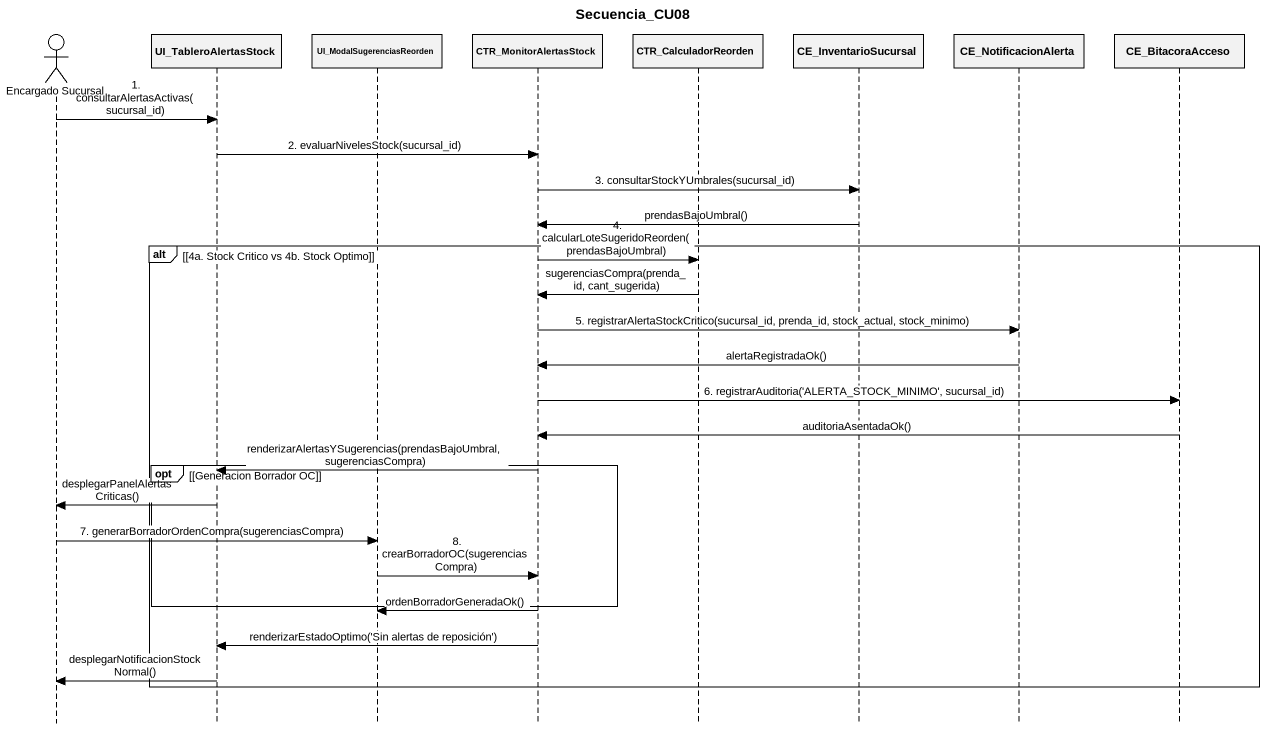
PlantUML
@startuml
title Secuencia_CU08
hide footbox
actor "Encargado Sucursal" as Encargado_Sucursal
participant UI_TableroAlertasStock
participant UI_ModalSugerenciasReorden
participant CTR_MonitorAlertasStock
participant CTR_CalculadorReorden
participant CE_InventarioSucursal
participant CE_NotificacionAlerta
participant CE_BitacoraAcceso

Encargado_Sucursal -> UI_TableroAlertasStock : 1. consultarAlertasActivas(sucursal_id)
UI_TableroAlertasStock -> CTR_MonitorAlertasStock : 2. evaluarNivelesStock(sucursal_id)
CTR_MonitorAlertasStock -> CE_InventarioSucursal : 3. consultarStockYUmbrales(sucursal_id)
CE_InventarioSucursal -> CTR_MonitorAlertasStock : prendasBajoUmbral()
alt [4a. Stock Critico vs 4b. Stock Optimo]
  CTR_MonitorAlertasStock -> CTR_CalculadorReorden : 4. calcularLoteSugeridoReorden(prendasBajoUmbral)
  CTR_CalculadorReorden -> CTR_MonitorAlertasStock : sugerenciasCompra(prenda_id, cant_sugerida)
  CTR_MonitorAlertasStock -> CE_NotificacionAlerta : 5. registrarAlertaStockCritico(sucursal_id, prenda_id, stock_actual, stock_minimo)
  CE_NotificacionAlerta -> CTR_MonitorAlertasStock : alertaRegistradaOk()
  CTR_MonitorAlertasStock -> CE_BitacoraAcceso : 6. registrarAuditoria('ALERTA_STOCK_MINIMO', sucursal_id)
  CE_BitacoraAcceso -> CTR_MonitorAlertasStock : auditoriaAsentadaOk()
  opt [Generacion Borrador OC]
    CTR_MonitorAlertasStock -> UI_TableroAlertasStock : renderizarAlertasYSugerencias(prendasBajoUmbral, sugerenciasCompra)
    UI_TableroAlertasStock -> Encargado_Sucursal : desplegarPanelAlertasCriticas()
    Encargado_Sucursal -> UI_ModalSugerenciasReorden : 7. generarBorradorOrdenCompra(sugerenciasCompra)
    UI_ModalSugerenciasReorden -> CTR_MonitorAlertasStock : 8. crearBorradorOC(sugerenciasCompra)
  end
  CTR_MonitorAlertasStock -> UI_ModalSugerenciasReorden : ordenBorradorGeneradaOk()
  CTR_MonitorAlertasStock -> UI_TableroAlertasStock : renderizarEstadoOptimo('Sin alertas de reposición')
  UI_TableroAlertasStock -> Encargado_Sucursal : desplegarNotificacionStockNormal()
end
@enduml
